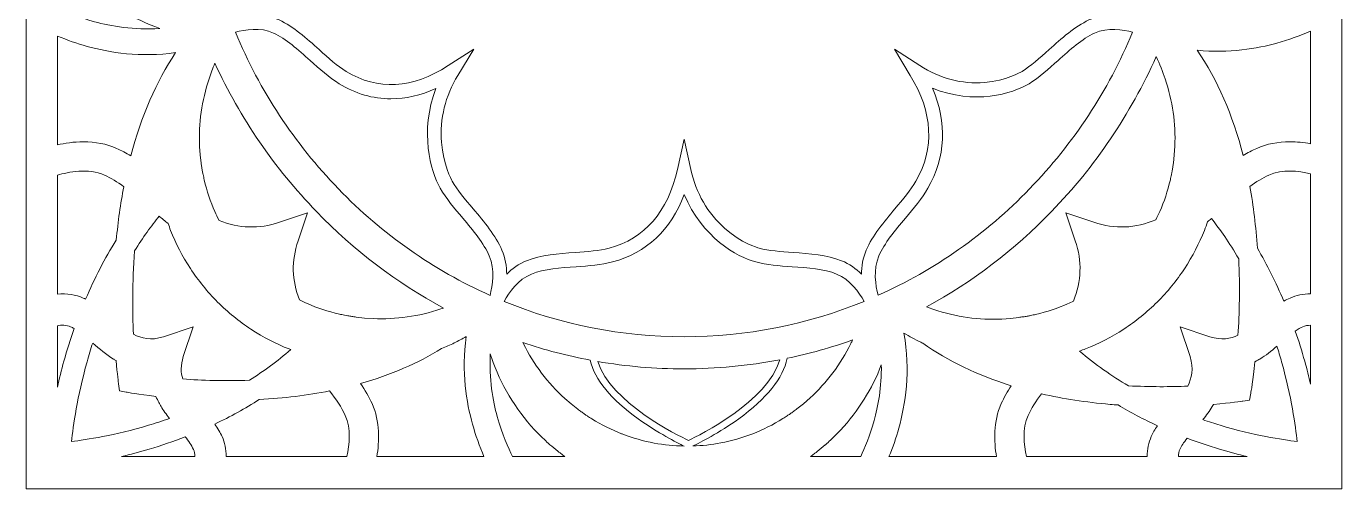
# Model space of a CAD drawing. Header units: millimetres. Extents: x -965 to 732, y -534 to 696.
# Drawn here: x -78.8 to 302.1, y 314.6 to 448.7 of the extents above; entities that cross this region are included whole.
import ezdxf

# ---------------------------------------------------------------- set-up
doc = ezdxf.new("R2010")
doc.units = ezdxf.units.MM
doc.header["$MEASUREMENT"] = 0
doc.layers.add('Layer 5', color=7, linetype='Continuous')

msp = doc.modelspace()

# ---------------------------------------------------------------- linework, layer by layer
at = {"layer": 'Layer 5', "lineweight": 0}
msp.add_lwpolyline([(-78.77, 695.51), (-78.77, 314.59), (302.15, 314.59), (302.15, 695.51), (-78.77, 695.51)], dxfattribs=at)
for points, knots in [([(163.08, 376.75), (161.51, 378.35), (159.59, 379.79), (157.32, 380.7), (153.1, 382.38), (148.1, 382.73), (143.26, 383.08), (139.67, 383.34), (136.28, 383.58), (133.45, 384.33), (132.94, 384.46), (128.4, 385.76), (123.53, 390.06), (118.52, 394.47), (115.2, 400.23), (113.66, 407.18), (113.66, 407.18), (111.71, 415.94), (111.71, 415.94), (111.71, 415.94), (109.76, 407.18), (109.76, 407.18), (107, 394.78), (100.35, 387.09), (89.98, 384.33), (87.15, 383.58), (83.76, 383.34), (80.17, 383.08), (75.33, 382.73), (70.32, 382.38), (66.1, 380.7), (63.83, 379.79), (61.91, 378.35), (60.34, 376.75), (60.32, 379.03), (59.95, 381.45), (58.97, 383.75), (57.13, 388.03), (53.83, 391.94), (50.65, 395.73), (48.28, 398.53), (46.05, 401.19), (44.57, 403.79), (44.3, 404.25), (41.97, 408.49), (41.47, 415.09), (40.95, 421.87), (42.54, 428.38), (46.19, 434.42), (46.19, 434.42), (50.81, 442.04), (50.81, 442.04), (50.81, 442.04), (43.44, 437.27), (43.44, 437.27), (33.01, 430.52), (23.05, 429.95), (13.83, 435.59), (11.31, 437.12), (8.75, 439.43), (6.04, 441.88), (2.38, 445.17), (-1.4, 448.58), (-5.54, 450.48), (-7.76, 451.51), (-10.1, 451.88), (-12.31, 451.9), (-10.76, 453.53), (-9.37, 455.51), (-8.49, 457.86), (-6.87, 462.23), (-6.52, 467.41), (-6.19, 472.41), (-5.94, 476.13), (-5.71, 479.64), (-4.98, 482.56), (-4.85, 483.08), (-3.6, 487.79), (0.55, 492.82), (4.82, 498), (10.39, 501.43), (17.11, 503.03), (17.11, 503.03), (25.58, 505.05), (25.58, 505.05), (25.58, 505.05), (17.11, 507.06), (17.11, 507.06), (5.12, 509.92), (-2.32, 516.8), (-4.98, 527.53), (-5.71, 530.46), (-5.94, 533.97), (-6.19, 537.68), (-6.52, 542.69), (-6.87, 547.86), (-8.49, 552.23), (-9.38, 554.61), (-10.8, 556.59), (-12.37, 558.21), (-12.36, 558.21), (-12.36, 558.21), (-12.36, 558.21), (-10.14, 558.21), (-7.78, 558.58), (-5.54, 559.61), (-1.4, 561.51), (2.38, 564.92), (6.04, 568.22), (8.75, 570.66), (11.31, 572.97), (13.83, 574.51), (14.27, 574.78), (18.38, 577.19), (24.75, 577.71), (31.31, 578.25), (37.6, 576.61), (43.44, 572.82), (43.44, 572.82), (50.81, 568.05), (50.81, 568.05), (50.81, 568.05), (46.19, 575.68), (46.19, 575.68), (39.66, 586.46), (39.12, 596.77), (44.57, 606.31), (46.05, 608.91), (48.28, 611.56), (50.65, 614.37), (53.83, 618.15), (57.13, 622.06), (58.97, 626.34), (59.95, 628.64), (60.32, 631.06), (60.34, 633.35), (61.91, 631.75), (63.83, 630.3), (66.1, 629.4), (70.32, 627.72), (75.33, 627.36), (80.17, 627.01), (83.76, 626.76), (87.15, 626.52), (89.98, 625.76), (90.48, 625.63), (95.02, 624.33), (99.89, 620.04), (104.9, 615.62), (108.22, 609.86), (109.76, 602.92), (109.76, 602.92), (111.71, 594.15), (111.71, 594.15), (111.71, 594.15), (113.66, 602.92), (113.66, 602.92), (116.42, 615.32), (123.07, 623), (133.45, 625.76), (136.28, 626.52), (139.67, 626.76), (143.26, 627.01), (148.1, 627.36), (153.1, 627.72), (157.32, 629.4), (159.59, 630.3), (161.51, 631.75), (163.08, 633.35), (163.1, 631.06), (163.47, 628.64), (164.46, 626.34), (166.29, 622.06), (169.59, 618.15), (172.77, 614.37), (175.14, 611.56), (177.37, 608.91), (178.86, 606.31), (179.12, 605.84), (181.45, 601.6), (181.96, 595), (182.48, 588.22), (180.89, 581.72), (177.23, 575.68), (177.23, 575.68), (172.62, 568.05), (172.62, 568.05), (172.62, 568.05), (179.99, 572.82), (179.99, 572.82), (190.41, 579.58), (200.37, 580.14), (209.59, 574.51), (212.11, 572.97), (214.67, 570.66), (217.39, 568.22), (221.04, 564.92), (224.83, 561.51), (228.96, 559.61), (231.19, 558.59), (233.53, 558.21), (235.73, 558.19), (234.19, 556.56), (232.79, 554.58), (231.92, 552.23), (230.29, 547.86), (229.95, 542.69), (229.61, 537.68), (229.37, 533.97), (229.13, 530.46), (228.4, 527.53), (228.28, 527.01), (227.02, 522.31), (222.87, 517.27), (218.6, 512.1), (213.03, 508.66), (206.32, 507.06), (206.32, 507.06), (197.84, 505.05), (197.84, 505.05), (197.84, 505.05), (206.32, 503.03), (206.32, 503.03), (218.31, 500.18), (225.74, 493.29), (228.4, 482.56), (229.13, 479.64), (229.37, 476.13), (229.61, 472.41), (229.95, 467.41), (230.29, 462.23), (231.92, 457.86), (232.79, 455.51), (234.19, 453.53), (235.73, 451.9), (233.53, 451.88), (231.19, 451.51), (228.96, 450.48), (224.83, 448.58), (221.04, 445.17), (217.39, 441.88), (214.67, 439.43), (212.11, 437.12), (209.59, 435.59), (209.15, 435.31), (205.05, 432.9), (198.67, 432.38), (192.11, 431.84), (185.83, 433.49), (179.99, 437.27), (179.99, 437.27), (172.62, 442.04), (172.62, 442.04), (172.62, 442.04), (177.23, 434.42), (177.23, 434.42), (183.76, 423.63), (184.3, 413.33), (178.86, 403.79), (177.37, 401.19), (175.14, 398.53), (172.77, 395.73), (169.59, 391.94), (166.29, 388.03), (164.46, 383.75), (163.47, 381.45), (163.1, 379.03), (163.08, 376.75)], [0, 0, 0, 0, 1, 1, 1, 2, 2, 2, 3, 3, 3, 4, 4, 4, 5, 5, 5, 6, 6, 6, 7, 7, 7, 8, 8, 8, 9, 9, 9, 10, 10, 10, 11, 11, 11, 12, 12, 12, 13, 13, 13, 14, 14, 14, 15, 15, 15, 16, 16, 16, 17, 17, 17, 18, 18, 18, 19, 19, 19, 20, 20, 20, 21, 21, 21, 22, 22, 22, 23, 23, 23, 24, 24, 24, 25, 25, 25, 26, 26, 26, 27, 27, 27, 28, 28, 28, 29, 29, 29, 30, 30, 30, 31, 31, 31, 32, 32, 32, 33, 33, 33, 34, 34, 34, 35, 35, 35, 36, 36, 36, 37, 37, 37, 38, 38, 38, 39, 39, 39, 40, 40, 40, 41, 41, 41, 42, 42, 42, 43, 43, 43, 44, 44, 44, 45, 45, 45, 46, 46, 46, 47, 47, 47, 48, 48, 48, 49, 49, 49, 50, 50, 50, 51, 51, 51, 52, 52, 52, 53, 53, 53, 54, 54, 54, 55, 55, 55, 56, 56, 56, 57, 57, 57, 58, 58, 58, 59, 59, 59, 60, 60, 60, 61, 61, 61, 62, 62, 62, 63, 63, 63, 64, 64, 64, 65, 65, 65, 66, 66, 66, 67, 67, 67, 68, 68, 68, 69, 69, 69, 70, 70, 70, 71, 71, 71, 72, 72, 72, 73, 73, 73, 74, 74, 74, 75, 75, 75, 76, 76, 76, 77, 77, 77, 78, 78, 78, 79, 79, 79, 80, 80, 80, 81, 81, 81, 82, 82, 82, 83, 83, 83, 84, 84, 84, 85, 85, 85, 86, 86, 86, 87, 87, 87, 88, 88, 88, 89, 89, 89, 89]), ([(-69.77, 471.28), (-69.41, 470.72), (-69.03, 470.18), (-68.65, 469.65), (-68.24, 469.07), (-67.8, 468.5), (-67.42, 467.99), (-67.23, 467.74), (-67.04, 467.49), (-66.85, 467.24), (-66.83, 467.21), (-66.81, 467.18), (-66.78, 467.15), (-66.12, 466.32), (-65.44, 465.51), (-64.86, 464.83), (-64.84, 464.8), (-64.81, 464.77), (-64.79, 464.75), (-64.32, 464.23), (-63.85, 463.73), (-63.38, 463.23), (-63.38, 463.23), (-62.77, 462.56), (-62.77, 462.56), (-62.73, 462.53), (-62.7, 462.49), (-62.67, 462.46), (-62.67, 462.46), (-60.57, 460.41), (-60.57, 460.41), (-60.57, 460.41), (-60.51, 460.35), (-60.51, 460.35), (-54.61, 454.89), (-47.58, 450.64), (-40.15, 448.04), (-47.62, 447.48), (-54.3, 448.69), (-59, 449.99), (-63.5, 451.23), (-67.22, 452.8), (-69.77, 454.04), (-69.77, 454.04), (-69.77, 471.28), (-69.77, 471.28)], [0, 0, 0, 0, 1, 1, 1, 2, 2, 2, 3, 3, 3, 4, 4, 4, 5, 5, 5, 6, 6, 6, 7, 7, 7, 8, 8, 8, 9, 9, 9, 10, 10, 10, 11, 11, 11, 12, 12, 12, 13, 13, 13, 14, 14, 14, 15, 15, 15, 15]), ([(-69.77, 445.82), (-66.98, 444.65), (-64.1, 443.65), (-61.18, 442.83), (-54.85, 441.08), (-45.66, 439.53), (-35.52, 441.05), (-41.13, 432.64), (-45.5, 422.56), (-48.52, 411.05), (-49.87, 411.89), (-51.24, 412.64), (-52.66, 413.27), (-55.51, 414.54), (-58.73, 415.18), (-62.25, 415.18), (-65.06, 415.18), (-67.7, 414.76), (-69.77, 414.28), (-69.77, 414.28), (-69.77, 445.82), (-69.77, 445.82)], [0, 0, 0, 0, 1, 1, 1, 2, 2, 2, 3, 3, 3, 4, 4, 4, 5, 5, 5, 6, 6, 6, 7, 7, 7, 7]), ([(-7.17, 446.7), (-3.58, 445.05), (-0.03, 441.85), (3.41, 438.76), (6.14, 436.3), (8.96, 433.75), (11.79, 432.02), (16.58, 429.1), (21.63, 427.63), (26.81, 427.63), (31.09, 427.63), (35.46, 428.63), (39.85, 430.62), (35.05, 418.2), (38.3, 406.62), (41.12, 401.68), (42.8, 398.75), (45.25, 395.83), (47.63, 393.01), (50.62, 389.46), (53.72, 385.78), (55.31, 382.07), (57, 378.14), (56.27, 373.49), (55.52, 370.64), (39.1, 377.99), (24.34, 388.37), (11.62, 401.53), (-1.09, 414.68), (-11.12, 429.94), (-18.23, 446.92), (-15.47, 447.69), (-10.97, 448.45), (-7.17, 446.7)], [0, 0, 0, 0, 1, 1, 1, 2, 2, 2, 3, 3, 3, 4, 4, 4, 5, 5, 5, 6, 6, 6, 7, 7, 7, 8, 8, 8, 9, 9, 9, 10, 10, 10, 11, 11, 11, 11]), ([(168.11, 382.07), (169.7, 385.78), (172.8, 389.46), (175.79, 393.01), (178.17, 395.83), (180.63, 398.75), (182.3, 401.68), (187.47, 410.73), (187.91, 420.66), (183.65, 430.71), (195.66, 425.74), (206.86, 429.11), (211.63, 432.02), (214.46, 433.75), (217.28, 436.3), (220.01, 438.76), (223.45, 441.85), (227, 445.05), (230.59, 446.7), (234.37, 448.44), (238.85, 447.7), (241.61, 446.93), (234.51, 429.96), (224.47, 414.68), (211.76, 401.53), (199.05, 388.38), (184.3, 378.01), (167.9, 370.66), (167.15, 373.51), (166.43, 378.15), (168.11, 382.07)], [0, 0, 0, 0, 1, 1, 1, 2, 2, 2, 3, 3, 3, 4, 4, 4, 5, 5, 5, 6, 6, 6, 7, 7, 7, 8, 8, 8, 9, 9, 9, 10, 10, 10, 10]), ([(293.15, 414.6), (291.1, 414.98), (289.09, 415.18), (287.17, 415.18), (283.66, 415.18), (280.43, 414.54), (277.58, 413.27), (276.22, 412.67), (274.91, 411.96), (273.61, 411.16), (270.62, 422.93), (266.15, 433.2), (260.31, 441.69), (269.53, 440.75), (277.77, 442.23), (283.41, 443.79), (286.77, 444.73), (290.04, 445.89), (293.15, 447.26), (293.15, 447.26), (293.15, 414.6), (293.15, 414.6)], [0, 0, 0, 0, 1, 1, 1, 2, 2, 2, 3, 3, 3, 4, 4, 4, 5, 5, 5, 6, 6, 6, 7, 7, 7, 7]), ([(208.66, 364.23), (208.66, 364.23), (206.22, 363.94), (206.22, 363.94), (206.22, 363.94), (203.76, 363.77), (203.76, 363.77), (197.1, 363.47), (190.46, 364.4), (184.02, 366.53), (183.31, 366.76), (182.6, 367.01), (181.89, 367.28), (195.21, 374.55), (207.39, 383.84), (218.12, 394.95), (230.79, 408.05), (240.97, 423.15), (248.42, 439.86), (249.44, 437.72), (250.32, 435.55), (251.04, 433.38), (253.18, 427.02), (254.11, 420.45), (253.83, 413.91), (253.83, 413.91), (253.67, 411.4), (253.67, 411.4), (253.67, 411.4), (253.4, 408.99), (253.4, 408.99), (253.33, 408.58), (253.27, 408.18), (253.21, 407.78), (253.21, 407.78), (253.2, 407.74), (253.2, 407.74), (253.14, 407.35), (253.09, 406.97), (253.02, 406.58), (252.96, 406.27), (252.89, 405.96), (252.83, 405.62), (252.73, 405.13), (252.63, 404.64), (252.53, 404.18), (251.76, 400.89), (250.73, 397.79), (249.49, 394.98), (249.13, 394.16), (248.75, 393.37), (248.36, 392.58), (242.4, 390.04), (236.51, 389.79), (230.38, 391.84), (230.38, 391.84), (222.31, 394.53), (222.31, 394.53), (222.31, 394.53), (225, 386.46), (225, 386.46), (226.99, 380.5), (226.82, 374.78), (224.47, 369), (223.91, 368.72), (223.34, 368.45), (222.75, 368.19), (219.93, 366.94), (216.82, 365.9), (213.52, 365.12), (213.02, 365.01), (212.53, 364.91), (212, 364.8), (211.69, 364.74), (211.39, 364.68), (211.08, 364.61), (210.68, 364.54), (210.28, 364.48), (209.87, 364.42), (209.46, 364.36), (209.06, 364.3), (208.66, 364.23)], [0, 0, 0, 0, 1, 1, 1, 2, 2, 2, 3, 3, 3, 4, 4, 4, 5, 5, 5, 6, 6, 6, 7, 7, 7, 8, 8, 8, 9, 9, 9, 10, 10, 10, 11, 11, 11, 12, 12, 12, 13, 13, 13, 14, 14, 14, 15, 15, 15, 16, 16, 16, 17, 17, 17, 18, 18, 18, 19, 19, 19, 20, 20, 20, 21, 21, 21, 22, 22, 22, 23, 23, 23, 24, 24, 24, 25, 25, 25, 26, 26, 26, 27, 27, 27, 27]), ([(15.49, 364.53), (15.09, 364.59), (14.69, 364.65), (14.29, 364.71), (14, 364.77), (13.71, 364.83), (13.42, 364.89), (13.42, 364.89), (13.33, 364.91), (13.33, 364.91), (12.84, 365), (12.35, 365.1), (11.88, 365.21), (8.57, 365.99), (5.45, 367.01), (2.63, 368.26), (1.84, 368.6), (1.07, 368.97), (0.31, 369.35), (-1.9, 375), (-2.03, 380.61), (-0.08, 386.46), (-0.08, 386.46), (2.61, 394.53), (2.61, 394.53), (2.61, 394.53), (-5.46, 391.84), (-5.46, 391.84), (-11.43, 389.84), (-17.16, 390.02), (-22.95, 392.38), (-23.37, 393.22), (-23.79, 394.08), (-24.19, 394.97), (-25.44, 397.78), (-26.47, 400.87), (-27.25, 404.15), (-27.36, 404.64), (-27.46, 405.14), (-27.57, 405.66), (-27.63, 405.97), (-27.69, 406.27), (-27.75, 406.57), (-27.82, 406.97), (-27.88, 407.36), (-27.95, 407.78), (-28.01, 408.18), (-28.07, 408.58), (-28.14, 408.98), (-28.14, 408.98), (-28.42, 411.4), (-28.42, 411.4), (-28.42, 411.4), (-28.59, 413.85), (-28.59, 413.85), (-28.89, 420.47), (-27.97, 427.07), (-25.84, 433.47), (-25.84, 433.47), (-25.84, 433.47), (-25.84, 433.47), (-25.36, 434.95), (-24.79, 436.44), (-24.16, 437.92), (-16.79, 421.97), (-6.91, 407.53), (5.26, 394.95), (16.14, 383.68), (28.51, 374.28), (42.06, 366.97), (41.8, 366.88), (41.53, 366.79), (41.27, 366.7), (34.86, 364.56), (28.26, 363.62), (21.67, 363.9), (21.67, 363.9), (19.14, 364.06), (19.14, 364.06), (19.14, 364.06), (16.72, 364.34), (16.72, 364.34), (16.31, 364.4), (15.91, 364.46), (15.49, 364.53)], [0, 0, 0, 0, 1, 1, 1, 2, 2, 2, 3, 3, 3, 4, 4, 4, 5, 5, 5, 6, 6, 6, 7, 7, 7, 8, 8, 8, 9, 9, 9, 10, 10, 10, 11, 11, 11, 12, 12, 12, 13, 13, 13, 14, 14, 14, 15, 15, 15, 16, 16, 16, 17, 17, 17, 18, 18, 18, 19, 19, 19, 20, 20, 20, 21, 21, 21, 22, 22, 22, 23, 23, 23, 24, 24, 24, 25, 25, 25, 26, 26, 26, 27, 27, 27, 28, 28, 28, 28]), ([(-69.77, 405.49), (-66.64, 406.41), (-60.81, 407.59), (-56.11, 405.51), (-54.28, 404.69), (-52.42, 403.53), (-50.54, 402.15), (-51.49, 397.21), (-52.22, 392.06), (-52.71, 386.69), (-56.02, 381.39), (-58.99, 375.65), (-61.59, 369.55), (-61.81, 369.66), (-62.04, 369.77), (-62.26, 369.87), (-64.47, 370.85), (-67.03, 371.23), (-69.77, 371), (-69.77, 371), (-69.77, 405.49), (-69.77, 405.49)], [0, 0, 0, 0, 1, 1, 1, 2, 2, 2, 3, 3, 3, 4, 4, 4, 5, 5, 5, 6, 6, 6, 7, 7, 7, 7]), ([(293.15, 371.07), (290.97, 371.06), (288.98, 370.67), (287.18, 369.87), (286.59, 369.61), (286, 369.3), (285.4, 368.96), (283.12, 374.37), (280.56, 379.51), (277.72, 384.32), (277.32, 390.57), (276.59, 396.54), (275.56, 402.22), (277.39, 403.56), (279.22, 404.7), (281.04, 405.51), (284.97, 407.26), (289.61, 406.77), (293.15, 405.91), (293.15, 405.91), (293.15, 371.07), (293.15, 371.07)], [0, 0, 0, 0, 1, 1, 1, 2, 2, 2, 3, 3, 3, 4, 4, 4, 5, 5, 5, 6, 6, 6, 7, 7, 7, 7]), ([(111.69, 358.65), (93.66, 358.65), (76.14, 362.1), (59.57, 368.9), (60.99, 371.46), (63.65, 375.29), (67.53, 376.83), (71.2, 378.29), (75.9, 378.63), (80.44, 378.95), (84.05, 379.21), (87.79, 379.48), (90.97, 380.32), (100.81, 382.94), (107.91, 389.64), (111.77, 399.86), (116.87, 387.56), (127.09, 381.75), (132.45, 380.32), (135.63, 379.48), (139.37, 379.21), (142.98, 378.95), (147.53, 378.63), (152.22, 378.29), (155.89, 376.83), (159.77, 375.29), (162.43, 371.48), (163.85, 368.91), (147.26, 362.1), (129.73, 358.65), (111.69, 358.65)], [0, 0, 0, 0, 1, 1, 1, 2, 2, 2, 3, 3, 3, 4, 4, 4, 5, 5, 5, 6, 6, 6, 7, 7, 7, 8, 8, 8, 9, 9, 9, 10, 10, 10, 10]), ([(-39.04, 358.65), (-42.66, 357.44), (-45.45, 358.21), (-47.73, 359.36), (-48.04, 365.9), (-48.12, 374.32), (-47.41, 383.54), (-44.99, 387.47), (-42.57, 390.81), (-40.3, 393.61), (-39.49, 392.92), (-38.6, 392.18), (-37.7, 391.45), (-37.47, 390.8), (-37.23, 390.14), (-36.98, 389.49), (-36.98, 389.49), (-36.98, 389.49), (-36.98, 389.49), (-35.52, 385.74), (-33.6, 382.01), (-31.25, 378.39), (-29, 374.98), (-26.36, 371.72), (-23.38, 368.7), (-20.38, 365.74), (-17.14, 363.09), (-13.72, 360.83), (-10.12, 358.49), (-6.41, 356.56), (-2.67, 355.1), (-2.52, 355.04), (-2.36, 354.98), (-2.21, 354.92), (-6.04, 351.55), (-10.07, 348.61), (-14.14, 346.05), (-21.35, 345.78), (-27.98, 346.01), (-33.47, 346.41), (-34.02, 348.24), (-34.14, 350.37), (-33.3, 352.91), (-33.3, 352.91), (-30.42, 361.52), (-30.42, 361.52), (-30.42, 361.52), (-39.04, 358.65), (-39.04, 358.65)], [0, 0, 0, 0, 1, 1, 1, 2, 2, 2, 3, 3, 3, 4, 4, 4, 5, 5, 5, 6, 6, 6, 7, 7, 7, 8, 8, 8, 9, 9, 9, 10, 10, 10, 11, 11, 11, 12, 12, 12, 13, 13, 13, 14, 14, 14, 15, 15, 15, 16, 16, 16, 16]), ([(240.38, 344.43), (235.58, 347.25), (230.78, 350.58), (226.25, 354.51), (226.84, 354.72), (227.42, 354.93), (227.99, 355.15), (231.73, 356.6), (235.45, 358.52), (239.06, 360.86), (242.47, 363.1), (245.72, 365.74), (248.75, 368.72), (251.71, 371.71), (254.37, 374.96), (256.63, 378.38), (258.98, 381.99), (260.91, 385.71), (262.38, 389.46), (262.71, 390.3), (263.01, 391.15), (263.3, 392), (263.66, 392.29), (264.03, 392.6), (264.42, 392.93), (266.91, 389.79), (269.63, 385.92), (272.33, 381.27), (272.74, 372.97), (272.52, 365.33), (272.11, 359.1), (269.93, 358.1), (267.3, 357.54), (263.96, 358.65), (263.96, 358.65), (255.35, 361.52), (255.35, 361.52), (255.35, 361.52), (258.22, 352.91), (258.22, 352.91), (259.41, 349.35), (258.69, 346.59), (257.56, 344.33), (252.62, 344.13), (246.76, 344.08), (240.38, 344.43)], [0, 0, 0, 0, 1, 1, 1, 2, 2, 2, 3, 3, 3, 4, 4, 4, 5, 5, 5, 6, 6, 6, 7, 7, 7, 8, 8, 8, 9, 9, 9, 10, 10, 10, 11, 11, 11, 12, 12, 12, 13, 13, 13, 14, 14, 14, 15, 15, 15, 15]), ([(-69.77, 344.06), (-69.77, 344.06), (-69.77, 361.86), (-69.77, 361.86), (-68.6, 362.04), (-67.12, 362.09), (-65.95, 361.57), (-65.61, 361.42), (-65.26, 361.24), (-64.89, 361.02), (-65.98, 357.94), (-66.98, 354.78), (-67.88, 351.55), (-68.61, 348.93), (-69.24, 346.42), (-69.77, 344.06)], [0, 0, 0, 0, 1, 1, 1, 2, 2, 2, 3, 3, 3, 4, 4, 4, 5, 5, 5, 5]), ([(293.15, 344.89), (292.65, 347.01), (292.09, 349.24), (291.45, 351.55), (290.62, 354.53), (289.7, 357.44), (288.71, 360.3), (289.51, 360.86), (290.23, 361.29), (290.87, 361.57), (291.49, 361.85), (292.26, 361.98), (293.15, 361.98), (293.15, 361.98), (293.15, 344.89), (293.15, 344.89)], [0, 0, 0, 0, 1, 1, 1, 2, 2, 2, 3, 3, 3, 4, 4, 4, 5, 5, 5, 5]), ([(22.72, 323.9), (23.5, 328.26), (23.7, 333.97), (21.36, 339.26), (20.45, 341.28), (19.3, 343.23), (18.02, 345.1), (26.76, 347.58), (34.62, 350.96), (41.49, 355.22), (42.73, 355.72), (43.96, 356.26), (45.15, 356.85), (46.33, 357.43), (47.48, 358.06), (48.62, 358.72), (47.16, 348.58), (48.74, 339.44), (50.44, 333.33), (51.34, 330.08), (52.46, 326.92), (53.77, 323.9), (53.77, 323.9), (22.72, 323.9), (22.72, 323.9)], [0, 0, 0, 0, 1, 1, 1, 2, 2, 2, 3, 3, 3, 4, 4, 4, 5, 5, 5, 6, 6, 6, 7, 7, 7, 8, 8, 8, 8]), ([(203.57, 339.26), (201.22, 333.97), (201.43, 328.26), (202.2, 323.9), (202.2, 323.9), (171.05, 323.9), (171.05, 323.9), (172.16, 326.59), (173.12, 329.36), (173.9, 332.17), (175.76, 338.85), (177.4, 348.79), (175.38, 359.71), (176.93, 358.77), (178.56, 357.87), (180.26, 357.03), (180.45, 356.93), (180.66, 356.84), (180.85, 356.74), (188.16, 351.59), (196.76, 347.47), (206.47, 344.45), (205.36, 342.78), (204.36, 341.05), (203.57, 339.26)], [0, 0, 0, 0, 1, 1, 1, 2, 2, 2, 3, 3, 3, 4, 4, 4, 5, 5, 5, 6, 6, 6, 7, 7, 7, 8, 8, 8, 8]), ([(-61.17, 351.41), (-60.65, 353.27), (-60.1, 355.08), (-59.54, 356.83), (-57.53, 355.09), (-55.64, 353.44), (-53.51, 352.19), (-53.32, 352.08), (-53.08, 351.93), (-52.79, 351.77), (-52.44, 347.7), (-52.08, 345.24), (-52.05, 344.98), (-52.05, 344.98), (-51.75, 342.97), (-51.75, 342.97), (-51.75, 342.97), (-49.82, 342.6), (-49.82, 342.6), (-49.52, 342.54), (-46.38, 341.94), (-41.26, 341.36), (-40.68, 340), (-40.09, 339), (-39.76, 338.44), (-39.06, 337.26), (-38.25, 336.15), (-37.29, 334.97), (-39.41, 334.22), (-41.45, 333.56), (-43.34, 332.99), (-53.15, 330.05), (-61.37, 328.79), (-65.7, 328.28), (-65.21, 332.76), (-64, 341.27), (-61.17, 351.41)], [0, 0, 0, 0, 1, 1, 1, 2, 2, 2, 3, 3, 3, 4, 4, 4, 5, 5, 5, 6, 6, 6, 7, 7, 7, 8, 8, 8, 9, 9, 9, 10, 10, 10, 11, 11, 11, 12, 12, 12, 12]), ([(93.76, 330.47), (93.76, 330.47), (93.69, 330.51), (93.69, 330.51), (93.69, 330.51), (93.61, 330.53), (93.61, 330.53), (90.75, 331.63), (87.85, 333.09), (84.98, 334.84), (84.56, 335.11), (84.14, 335.39), (83.73, 335.66), (83.73, 335.66), (83.7, 335.68), (83.7, 335.68), (83.44, 335.86), (83.17, 336.03), (82.91, 336.21), (82.58, 336.44), (82.25, 336.68), (81.92, 336.92), (81.59, 337.17), (81.26, 337.41), (80.92, 337.65), (80.92, 337.65), (79, 339.16), (79, 339.16), (79, 339.16), (77.15, 340.78), (77.15, 340.78), (72.24, 345.26), (68.21, 350.59), (65.18, 356.62), (65.12, 356.74), (65.06, 356.85), (65.01, 356.97), (71.39, 354.82), (77.89, 353.12), (84.49, 351.87), (85.88, 346.26), (90.55, 340.56), (98.43, 334.85), (104.08, 330.76), (109.65, 327.95), (111.73, 326.96), (108.85, 327), (105.92, 327.29), (103.01, 327.84), (100, 328.39), (96.89, 329.27), (93.76, 330.47)], [0, 0, 0, 0, 1, 1, 1, 2, 2, 2, 3, 3, 3, 4, 4, 4, 5, 5, 5, 6, 6, 6, 7, 7, 7, 8, 8, 8, 9, 9, 9, 10, 10, 10, 11, 11, 11, 12, 12, 12, 13, 13, 13, 14, 14, 14, 15, 15, 15, 16, 16, 16, 17, 17, 17, 17]), ([(146.28, 339.24), (146.28, 339.24), (144.37, 337.72), (144.37, 337.72), (144.04, 337.49), (143.71, 337.24), (143.36, 336.98), (143.04, 336.75), (142.72, 336.51), (142.39, 336.28), (142.13, 336.11), (141.86, 335.93), (141.58, 335.74), (141.17, 335.46), (140.75, 335.18), (140.35, 334.93), (137.45, 333.14), (134.53, 331.66), (131.65, 330.55), (128.51, 329.33), (125.37, 328.43), (122.32, 327.87), (119.61, 327.35), (116.91, 327.05), (114.25, 326.98), (116.35, 327.98), (121.9, 330.78), (127.52, 334.85), (135.65, 340.74), (140.36, 346.63), (141.58, 352.41), (147.99, 353.75), (154.31, 355.51), (160.51, 357.71), (160.35, 357.37), (160.18, 357.02), (160.01, 356.68), (157.01, 350.66), (153.02, 345.35), (148.18, 340.91), (148.18, 340.91), (146.28, 339.24), (146.28, 339.24)], [0, 0, 0, 0, 1, 1, 1, 2, 2, 2, 3, 3, 3, 4, 4, 4, 5, 5, 5, 6, 6, 6, 7, 7, 7, 8, 8, 8, 9, 9, 9, 10, 10, 10, 11, 11, 11, 12, 12, 12, 13, 13, 13, 14, 14, 14, 14]), ([(266.91, 332.99), (265.33, 333.46), (263.66, 334), (261.91, 334.61), (262.93, 335.84), (263.89, 337.09), (264.68, 338.44), (264.78, 338.6), (264.9, 338.8), (265.03, 339.03), (270.11, 339.45), (273.24, 339.94), (273.53, 339.99), (273.53, 339.99), (275.47, 340.3), (275.47, 340.3), (275.47, 340.3), (275.83, 342.3), (275.83, 342.3), (275.88, 342.61), (276.47, 345.96), (277.04, 351.41), (277.64, 351.72), (278.11, 352), (278.43, 352.19), (280.18, 353.22), (281.77, 354.52), (283.4, 355.91), (283.86, 354.45), (284.31, 352.95), (284.74, 351.41), (287.57, 341.26), (288.78, 332.75), (289.26, 328.28), (284.94, 328.79), (276.71, 330.05), (266.91, 332.99)], [0, 0, 0, 0, 1, 1, 1, 2, 2, 2, 3, 3, 3, 4, 4, 4, 5, 5, 5, 6, 6, 6, 7, 7, 7, 8, 8, 8, 9, 9, 9, 10, 10, 10, 11, 11, 11, 12, 12, 12, 12]), ([(62.06, 323.9), (60.84, 326.32), (59, 330.42), (57.59, 335.5), (57.59, 335.5), (57.59, 335.5), (57.59, 335.5), (56.34, 340.05), (55.16, 346.48), (55.6, 353.67), (55.71, 353.32), (55.83, 352.96), (55.95, 352.6), (58.52, 344.98), (62.82, 337.75), (68.4, 331.7), (68.4, 331.7), (70.49, 329.55), (70.49, 329.55), (70.53, 329.52), (70.56, 329.48), (70.59, 329.45), (70.59, 329.45), (71.25, 328.83), (71.25, 328.83), (71.76, 328.36), (72.26, 327.89), (72.77, 327.43), (72.8, 327.4), (72.83, 327.37), (72.85, 327.36), (73.53, 326.78), (74.33, 326.1), (75.17, 325.43), (75.17, 325.43), (75.25, 325.37), (75.25, 325.37), (75.49, 325.18), (75.73, 325), (75.98, 324.81), (75.98, 324.81), (76.01, 324.79), (76.01, 324.79), (76.39, 324.5), (76.79, 324.2), (77.19, 323.9), (77.19, 323.9), (62.06, 323.9), (62.06, 323.9)], [0, 0, 0, 0, 1, 1, 1, 2, 2, 2, 3, 3, 3, 4, 4, 4, 5, 5, 5, 6, 6, 6, 7, 7, 7, 8, 8, 8, 9, 9, 9, 10, 10, 10, 11, 11, 11, 12, 12, 12, 13, 13, 13, 14, 14, 14, 15, 15, 15, 16, 16, 16, 16]), ([(86.69, 351.48), (94.9, 350.06), (103.25, 349.34), (111.69, 349.34), (121.06, 349.34), (130.32, 350.22), (139.4, 351.97), (136.02, 339.89), (116.09, 330.06), (112.97, 328.59), (109.9, 330.04), (90.46, 339.63), (86.69, 351.48)], [0, 0, 0, 0, 1, 1, 1, 2, 2, 2, 3, 3, 3, 4, 4, 4, 4]), ([(166.75, 334.35), (165.55, 330), (164.04, 326.39), (162.85, 323.9), (162.85, 323.9), (148.31, 323.9), (148.31, 323.9), (148.68, 324.17), (149.04, 324.44), (149.39, 324.71), (149.65, 324.9), (149.9, 325.09), (150.16, 325.28), (150.16, 325.28), (150.24, 325.34), (150.24, 325.34), (151.06, 326), (151.87, 326.68), (152.56, 327.27), (152.59, 327.29), (152.62, 327.31), (152.64, 327.34), (153.14, 327.79), (153.64, 328.25), (154.13, 328.71), (154.13, 328.71), (154.83, 329.37), (154.83, 329.37), (154.86, 329.39), (154.89, 329.42), (154.93, 329.46), (154.93, 329.46), (156.98, 331.55), (156.98, 331.55), (156.98, 331.55), (157.04, 331.61), (157.04, 331.61), (162.14, 337.12), (166.19, 343.61), (168.83, 350.5), (168.96, 344.08), (167.87, 338.39), (166.75, 334.35)], [0, 0, 0, 0, 1, 1, 1, 2, 2, 2, 3, 3, 3, 4, 4, 4, 5, 5, 5, 6, 6, 6, 7, 7, 7, 8, 8, 8, 9, 9, 9, 10, 10, 10, 11, 11, 11, 12, 12, 12, 13, 13, 13, 14, 14, 14, 14]), ([(14.04, 323.9), (14.04, 323.9), (-20.89, 323.9), (-20.89, 323.9), (-20.92, 326), (-21.32, 327.98), (-22.08, 329.69), (-22.61, 330.87), (-23.29, 332.06), (-24.18, 333.34), (-19.66, 335.48), (-15.36, 337.85), (-11.3, 340.44), (-4.15, 340.82), (2.64, 341.67), (9.04, 342.95), (10.91, 340.57), (12.54, 338.17), (13.59, 335.8), (15.31, 331.94), (14.86, 327.39), (14.04, 323.9)], [0, 0, 0, 0, 1, 1, 1, 2, 2, 2, 3, 3, 3, 4, 4, 4, 5, 5, 5, 6, 6, 6, 7, 7, 7, 7]), ([(247, 329.69), (246.24, 327.98), (245.84, 326), (245.82, 323.9), (245.82, 323.9), (210.89, 323.9), (210.89, 323.9), (210.06, 327.39), (209.62, 331.94), (211.33, 335.8), (212.26, 337.89), (213.63, 340), (215.22, 342.1), (221.47, 340.67), (228.09, 339.64), (235.08, 339.05), (235.86, 338.98), (236.63, 338.93), (237.4, 338.87), (241.01, 336.7), (244.82, 334.69), (248.78, 332.85), (248.05, 331.76), (247.46, 330.71), (247, 329.69)], [0, 0, 0, 0, 1, 1, 1, 2, 2, 2, 3, 3, 3, 4, 4, 4, 5, 5, 5, 6, 6, 6, 7, 7, 7, 8, 8, 8, 8]), ([(-51.2, 323.9), (-48.7, 324.5), (-46.02, 325.21), (-43.2, 326.05), (-39.63, 327.12), (-36.15, 328.32), (-32.76, 329.64), (-31.85, 328.5), (-30.91, 327.2), (-30.38, 326), (-30.12, 325.43), (-29.99, 324.71), (-29.97, 323.9), (-29.97, 323.9), (-51.2, 323.9), (-51.2, 323.9)], [0, 0, 0, 0, 1, 1, 1, 2, 2, 2, 3, 3, 3, 4, 4, 4, 5, 5, 5, 5]), ([(254.89, 323.9), (254.91, 324.71), (255.04, 325.43), (255.3, 326), (255.3, 326), (255.3, 326), (255.3, 326), (255.71, 326.93), (256.36, 327.95), (257.37, 329.24), (260.43, 328.08), (263.56, 327.01), (266.77, 326.05), (269.58, 325.21), (272.27, 324.5), (274.77, 323.9), (274.77, 323.9), (254.89, 323.9), (254.89, 323.9)], [0, 0, 0, 0, 1, 1, 1, 2, 2, 2, 3, 3, 3, 4, 4, 4, 5, 5, 5, 6, 6, 6, 6])]:
    msp.add_open_spline(points, degree=3, knots=knots, dxfattribs=at)

doc.saveas('drawing.dxf')
